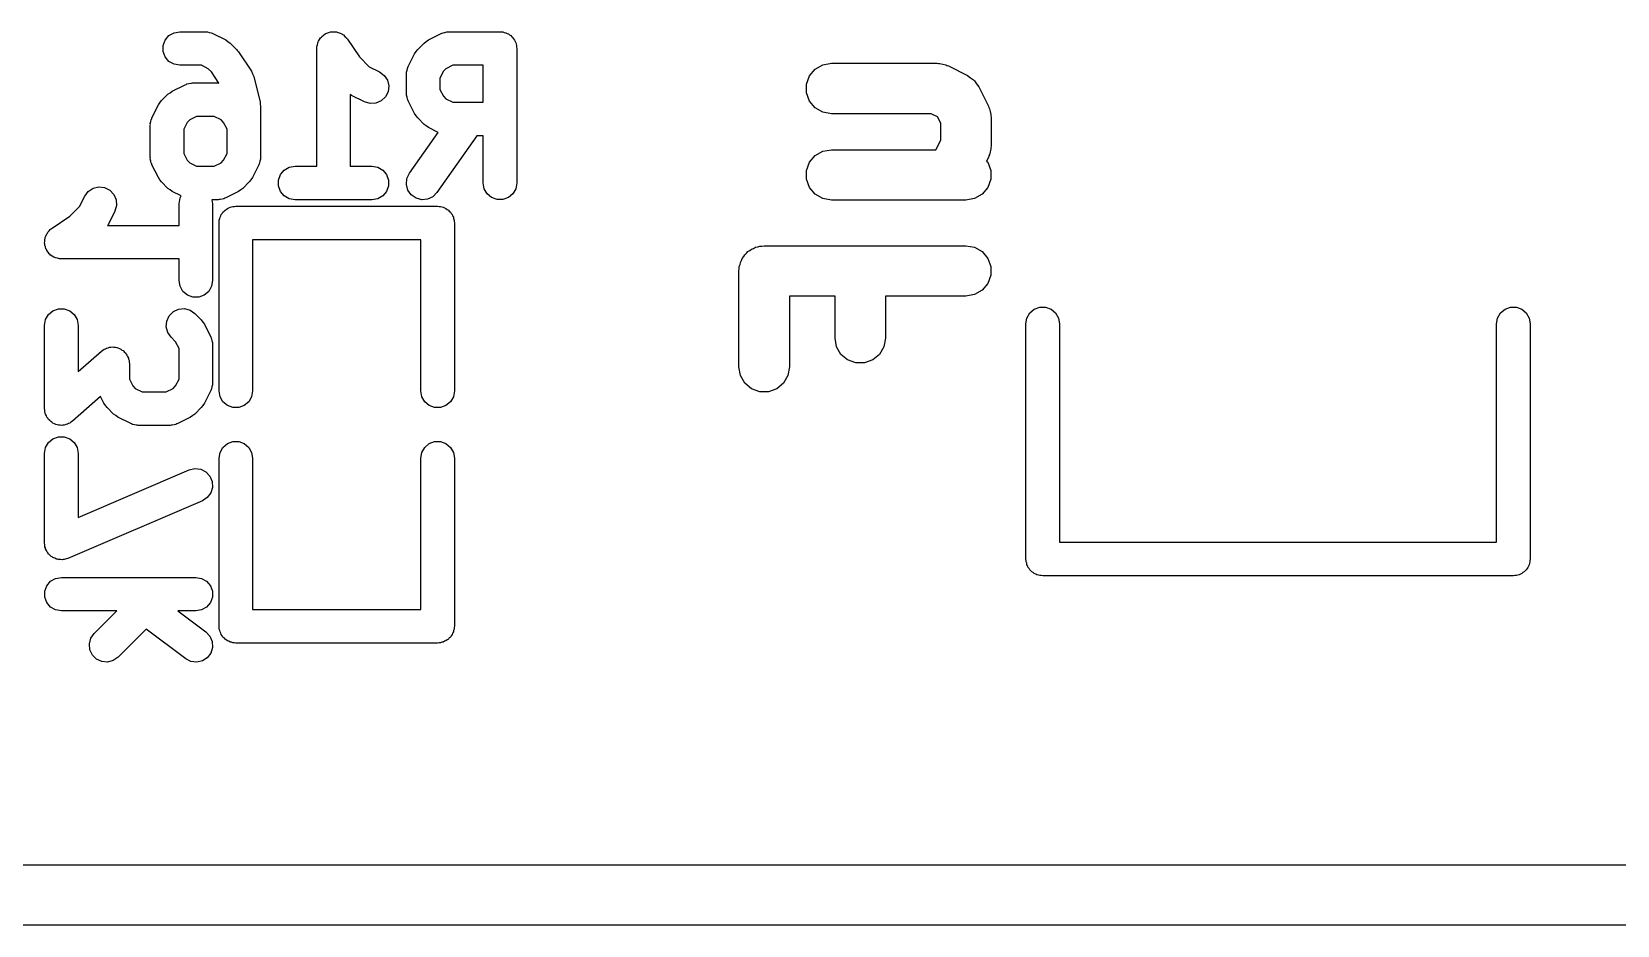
# Model space of a CAD drawing. Extents: x 25.3 to 49.5, y -85 to -25.3.
# Drawn here: x 37.5 to 43.49, y -84.95 to -81.57 of the extents above; entities that cross this region are included whole.
import ezdxf

# ---------------------------------------------------------------- set-up
doc = ezdxf.new("R2010")
doc.units = 0
doc.header["$MEASUREMENT"] = 0
doc.layers.add('BLACK', color=7, linetype='CONTINUOUS')

msp = doc.modelspace()

# ---------------------------------------------------------------- linework, layer by layer
at = {"layer": 'Black'}
for p, q in [((38.038, -81.5771), (38.0597, -81.5733)), ((38.0597, -81.5733), (38.1565, -81.5733)), ((38.1565, -81.5733), (38.1601, -81.5739)), ((38.1601, -81.5739), (38.1638, -81.5737)), ((38.1638, -81.5737), (38.1709, -81.5758)), ((38.1709, -81.5758), (38.1782, -81.5771)), ((38.6222, -81.5769), (38.6293, -81.5743)), ((38.6293, -81.5743), (38.6328, -81.5743)), ((38.6328, -81.5743), (38.6362, -81.5734)), ((38.6362, -81.5734), (38.6438, -81.5743)), ((38.6438, -81.5743), (38.6513, -81.5743)), ((38.6513, -81.5743), (38.6546, -81.5755)), ((38.6546, -81.5755), (38.6581, -81.5759)), ((38.6581, -81.5759), (38.6649, -81.5792)), ((39.054, -81.5771), (39.0613, -81.5758)), ((39.0613, -81.5758), (39.0685, -81.5737)), ((39.0685, -81.5737), (39.0721, -81.5739)), ((39.0721, -81.5739), (39.0757, -81.5733)), ((39.0757, -81.5733), (39.2693, -81.5733)), ((39.2693, -81.5733), (39.2747, -81.5743)), ((39.2747, -81.5743), (39.2803, -81.5743)), ((39.2803, -81.5743), (39.2855, -81.5762)), ((39.2855, -81.5762), (39.291, -81.5771)), ((37.9972, -81.6258), (38.0047, -81.6051)), ((37.9972, -81.6478), (37.9972, -81.6258)), ((38.0047, -81.6051), (38.0189, -81.5882)), ((38.0189, -81.5882), (38.038, -81.5771)), ((38.1782, -81.5771), (38.1814, -81.579)), ((38.1814, -81.579), (38.1849, -81.58)), ((38.1849, -81.58), (38.2333, -81.6042)), ((38.2333, -81.6042), (38.2414, -81.6103)), ((38.2414, -81.6103), (38.2498, -81.6161)), ((38.2498, -81.6161), (38.274, -81.6403)), ((38.5768, -81.6368), (38.5774, -81.6333)), ((38.5772, -81.6298), (38.5793, -81.6226)), ((38.5774, -81.6333), (38.5772, -81.6298)), ((38.5793, -81.6226), (38.5806, -81.6151)), ((38.5806, -81.6151), (38.5824, -81.612)), ((38.5824, -81.612), (38.5834, -81.6087)), ((38.5834, -81.6087), (38.5879, -81.6026)), ((38.5879, -81.6026), (38.5917, -81.596)), ((38.5917, -81.596), (38.5944, -81.5937)), ((38.5944, -81.5937), (38.5964, -81.5909)), ((38.5964, -81.5909), (38.6027, -81.5867)), ((38.6027, -81.5867), (38.6086, -81.5818)), ((38.6086, -81.5818), (38.6119, -81.5806)), ((38.6119, -81.5806), (38.6148, -81.5787)), ((38.6148, -81.5787), (38.6222, -81.5769)), ((38.6649, -81.5792), (38.6721, -81.5818)), ((38.6721, -81.5818), (38.6748, -81.5841)), ((38.6748, -81.5841), (38.6779, -81.5856)), ((38.6779, -81.5856), (38.6831, -81.5911)), ((38.6831, -81.5911), (38.6889, -81.596)), ((38.6889, -81.596), (38.6907, -81.599)), ((38.6907, -81.599), (38.6931, -81.6016)), ((38.6931, -81.6016), (38.738, -81.6689)), ((38.9583, -81.6403), (38.9825, -81.6161)), ((38.9825, -81.6161), (38.9908, -81.6103)), ((38.9908, -81.6103), (38.999, -81.6042)), ((38.999, -81.6042), (39.0473, -81.58)), ((39.0473, -81.58), (39.0508, -81.579)), ((39.0508, -81.579), (39.054, -81.5771)), ((39.291, -81.5771), (39.2958, -81.5799)), ((39.2958, -81.5799), (39.301, -81.5818)), ((39.301, -81.5818), (39.3053, -81.5854)), ((39.3053, -81.5854), (39.3101, -81.5882)), ((39.3101, -81.5882), (39.3136, -81.5924)), ((39.3136, -81.5924), (39.3179, -81.596)), ((39.3179, -81.596), (39.3207, -81.6008)), ((39.3207, -81.6008), (39.3243, -81.6051)), ((39.3243, -81.6051), (39.3262, -81.6103)), ((39.3262, -81.6103), (39.3289, -81.6151)), ((39.3289, -81.6151), (39.3299, -81.6206)), ((39.3299, -81.6206), (39.3318, -81.6258)), ((39.3318, -81.6258), (39.3318, -81.6313)), ((39.3318, -81.6313), (39.3328, -81.6368)), ((38.0047, -81.6686), (37.9972, -81.6478)), ((38.0189, -81.6855), (38.0047, -81.6686)), ((38.038, -81.6965), (38.0189, -81.6855)), ((38.274, -81.6403), (38.2776, -81.6454)), ((38.2776, -81.6454), (38.2819, -81.65)), ((38.2819, -81.65), (38.3303, -81.7225)), ((38.5768, -82.0813), (38.5768, -81.6368)), ((38.738, -81.6689), (38.7747, -81.7056)), ((38.9222, -81.7052), (38.9464, -81.6568)), ((38.9464, -81.6568), (38.9524, -81.6486)), ((38.9524, -81.6486), (38.9583, -81.6403)), ((39.3328, -81.6368), (39.3328, -82.1448)), ((40.4885, -81.6985), (40.5211, -81.6927)), ((40.5211, -81.6927), (40.9203, -81.6927)), ((40.9203, -81.6927), (40.9257, -81.6937)), ((40.9257, -81.6937), (40.9311, -81.6934)), ((40.9311, -81.6934), (40.9418, -81.6966)), ((38.0597, -81.7003), (38.038, -81.6965)), ((38.1415, -81.7003), (38.0597, -81.7003)), ((38.1673, -81.7132), (38.1415, -81.7003)), ((38.1797, -81.7256), (38.1673, -81.7132)), ((38.2075, -81.7673), (38.1797, -81.7256)), ((38.3303, -81.7225), (38.3347, -81.7326)), ((38.3347, -81.7326), (38.3391, -81.7424)), ((38.3391, -81.7424), (38.3632, -81.8391)), ((38.7747, -81.7056), (38.8138, -81.7252)), ((38.8138, -81.7252), (38.8316, -81.7383)), ((38.8316, -81.7383), (38.8437, -81.7567)), ((38.9155, -81.7336), (38.9161, -81.73)), ((38.9155, -81.8061), (38.9155, -81.7336)), ((38.9159, -81.7263), (38.918, -81.7192)), ((38.9161, -81.73), (38.9159, -81.7263)), ((38.918, -81.7192), (38.9193, -81.7119)), ((38.9193, -81.7119), (38.9211, -81.7087)), ((38.9211, -81.7087), (38.9222, -81.7052)), ((39.0553, -81.7228), (39.0425, -81.7486)), ((39.0425, -81.7486), (39.0425, -81.7912)), ((39.065, -81.7132), (39.0553, -81.7228)), ((39.0907, -81.7003), (39.065, -81.7132)), ((39.2058, -81.7003), (39.0907, -81.7003)), ((39.2058, -81.8394), (39.2058, -81.7003)), ((40.4273, -81.7715), (40.4386, -81.7404)), ((40.4386, -81.7404), (40.4599, -81.715)), ((40.4599, -81.715), (40.4885, -81.6985)), ((40.9418, -81.6966), (40.9528, -81.6985)), ((40.9528, -81.6985), (40.9576, -81.7012)), ((40.9576, -81.7012), (40.9629, -81.7028)), ((40.9629, -81.7028), (41.0354, -81.7391)), ((41.0354, -81.7391), (41.0467, -81.7474)), ((41.0467, -81.7474), (41.0583, -81.7551)), ((41.0583, -81.7551), (41.0599, -81.7572)), ((37.9906, -81.8338), (38.0148, -81.8096)), ((38.0148, -81.8096), (38.0231, -81.8038)), ((38.0231, -81.8038), (38.0313, -81.7977)), ((38.0313, -81.7977), (38.0797, -81.7735)), ((38.0797, -81.7735), (38.0832, -81.7725)), ((38.0832, -81.7725), (38.0864, -81.7707)), ((38.0864, -81.7707), (38.0937, -81.7694)), ((38.0937, -81.7694), (38.1009, -81.7672)), ((38.1009, -81.7672), (38.1045, -81.7675)), ((38.1045, -81.7675), (38.1081, -81.7668)), ((38.1081, -81.7668), (38.2049, -81.7668)), ((38.2049, -81.7668), (38.2075, -81.7673)), ((38.7087, -81.8146), (38.7038, -81.8109)), ((38.7038, -81.8109), (38.7038, -82.0813)), ((38.757, -81.8387), (38.7087, -81.8146)), ((38.8463, -81.8001), (38.8364, -81.8198)), ((38.8437, -81.7567), (38.8488, -81.7781)), ((38.8488, -81.7781), (38.8463, -81.8001)), ((38.9161, -81.8097), (38.9155, -81.8061)), ((38.9159, -81.8134), (38.9161, -81.8097)), ((38.918, -81.8205), (38.9159, -81.8134)), ((39.0425, -81.7912), (39.0553, -81.8169)), ((40.4273, -81.8045), (40.4273, -81.7715)), ((40.4386, -81.8356), (40.4273, -81.8045)), ((41.0599, -81.7572), (41.062, -81.7588)), ((41.062, -81.7588), (41.0697, -81.7705)), ((41.0697, -81.7705), (41.078, -81.7817)), ((41.078, -81.7817), (41.1143, -81.8543)), ((37.9546, -81.8987), (37.9787, -81.8503)), ((37.9787, -81.8503), (37.9848, -81.8421)), ((37.9848, -81.8421), (37.9906, -81.8338)), ((38.3632, -81.8391), (38.3638, -81.8469)), ((38.3638, -81.8469), (38.3651, -81.8545)), ((38.3651, -81.8545), (38.3651, -82.048)), ((38.7782, -81.845), (38.757, -81.8387)), ((38.8002, -81.8437), (38.7782, -81.845)), ((38.8204, -81.8349), (38.8002, -81.8437)), ((38.8364, -81.8198), (38.8204, -81.8349)), ((38.9193, -81.8279), (38.918, -81.8205)), ((38.9211, -81.831), (38.9193, -81.8279)), ((38.9222, -81.8345), (38.9211, -81.831)), ((38.9464, -81.8829), (38.9222, -81.8345)), ((39.0553, -81.8169), (39.065, -81.8265)), ((39.065, -81.8265), (39.0907, -81.8394)), ((39.0907, -81.8394), (39.2058, -81.8394)), ((40.4599, -81.861), (40.4386, -81.8356)), ((40.4885, -81.8775), (40.4599, -81.861)), ((41.1143, -81.8543), (41.1159, -81.8595)), ((41.1159, -81.8595), (41.1186, -81.8643)), ((41.1186, -81.8643), (41.1206, -81.8753)), ((41.1206, -81.8753), (41.1237, -81.886)), ((37.9479, -81.9271), (37.9485, -81.9235)), ((37.9479, -82.048), (37.9479, -81.9271)), ((37.9483, -81.9198), (37.9504, -81.9127)), ((37.9485, -81.9235), (37.9483, -81.9198)), ((37.9504, -81.9127), (37.9517, -81.9054)), ((37.9517, -81.9054), (37.9535, -81.9022)), ((37.9535, -81.9022), (37.9546, -81.8987)), ((38.0877, -81.9163), (38.0749, -81.9421)), ((38.0973, -81.9067), (38.0877, -81.9163)), ((38.1231, -81.8938), (38.0973, -81.9067)), ((38.1899, -81.8938), (38.1231, -81.8938)), ((38.2156, -81.9067), (38.1899, -81.8938)), ((38.2253, -81.9163), (38.2156, -81.9067)), ((38.2381, -81.9421), (38.2253, -81.9163)), ((38.9524, -81.8911), (38.9464, -81.8829)), ((38.9583, -81.8994), (38.9524, -81.8911)), ((38.9825, -81.9236), (38.9583, -81.8994)), ((38.9908, -81.9294), (38.9825, -81.9236)), ((38.999, -81.9355), (38.9908, -81.9294)), ((39.0353, -81.9537), (38.999, -81.9355)), ((40.5211, -81.8832), (40.4885, -81.8775)), ((40.8978, -81.8832), (40.5211, -81.8832)), ((40.9218, -81.8953), (40.8978, -81.8832)), ((40.9339, -81.9193), (40.9218, -81.8953)), ((40.9339, -81.9832), (40.9339, -81.9193)), ((41.1237, -81.886), (41.1234, -81.8915)), ((41.1234, -81.8915), (41.1244, -81.8969)), ((41.1244, -81.8969), (41.1244, -82.0057)), ((38.0749, -81.9421), (38.0749, -82.0331)), ((38.2381, -82.0331), (38.2381, -81.9421)), ((38.927, -82.1084), (39.0353, -81.9537)), ((39.1814, -81.9664), (39.031, -82.1812)), ((39.2058, -81.9664), (39.1814, -81.9664)), ((39.2058, -82.1448), (39.2058, -81.9664)), ((40.9158, -82.0193), (40.9339, -81.9832)), ((37.9485, -82.0517), (37.9479, -82.048)), ((37.9483, -82.0553), (37.9485, -82.0517)), ((37.9504, -82.0624), (37.9483, -82.0553)), ((38.0749, -82.0331), (38.0877, -82.0588)), ((38.2253, -82.0588), (38.2381, -82.0331)), ((38.3647, -82.0553), (38.3626, -82.0624)), ((38.3651, -82.048), (38.3645, -82.0517)), ((38.3645, -82.0517), (38.3647, -82.0553)), ((40.4386, -82.0669), (40.4599, -82.0416)), ((40.4599, -82.0416), (40.4885, -82.0251)), ((40.4885, -82.0251), (40.5211, -82.0193)), ((40.5211, -82.0193), (40.9158, -82.0193)), ((41.1143, -82.0483), (41.1075, -82.062)), ((41.1159, -82.043), (41.1143, -82.0483)), ((41.1186, -82.0383), (41.1159, -82.043)), ((41.1206, -82.0273), (41.1186, -82.0383)), ((41.1237, -82.0166), (41.1206, -82.0273)), ((41.1244, -82.0057), (41.1234, -82.0111)), ((41.1234, -82.0111), (41.1237, -82.0166)), ((37.9517, -82.0698), (37.9504, -82.0624)), ((37.9535, -82.0729), (37.9517, -82.0698)), ((37.9546, -82.0764), (37.9535, -82.0729)), ((37.9787, -82.1248), (37.9546, -82.0764)), ((38.0877, -82.0588), (38.0973, -82.0684)), ((38.0973, -82.0684), (38.1231, -82.0813)), ((38.1231, -82.0813), (38.1899, -82.0813)), ((38.1899, -82.0813), (38.2156, -82.0684)), ((38.2156, -82.0684), (38.2253, -82.0588)), ((38.3584, -82.0764), (38.3342, -82.1248)), ((38.3595, -82.0729), (38.3584, -82.0764)), ((38.3613, -82.0698), (38.3595, -82.0729)), ((38.3626, -82.0624), (38.3613, -82.0698)), ((38.4326, -82.1338), (38.4402, -82.1131)), ((38.4402, -82.1131), (38.4543, -82.0962)), ((38.4543, -82.0962), (38.4734, -82.0851)), ((38.4734, -82.0851), (38.4952, -82.0813)), ((38.4952, -82.0813), (38.5768, -82.0813)), ((38.7038, -82.0813), (38.7854, -82.0813)), ((38.7854, -82.0813), (38.8072, -82.0851)), ((38.8072, -82.0851), (38.8263, -82.0962)), ((38.8263, -82.0962), (38.8404, -82.1131)), ((38.8404, -82.1131), (38.848, -82.1338)), ((38.9176, -82.1284), (38.927, -82.1084)), ((40.4273, -82.098), (40.4386, -82.0669)), ((40.4273, -82.1311), (40.4273, -82.098)), ((41.1075, -82.062), (41.1116, -82.0669)), ((41.1116, -82.0669), (41.1229, -82.098)), ((41.1229, -82.098), (41.1229, -82.1311)), ((37.7137, -82.1773), (37.7321, -82.1652)), ((37.7321, -82.1652), (37.7535, -82.16)), ((37.7535, -82.16), (37.7755, -82.1626)), ((37.7755, -82.1626), (37.7952, -82.1724)), ((37.7952, -82.1724), (37.8103, -82.1884)), ((37.9848, -82.133), (37.9787, -82.1248)), ((37.9906, -82.1413), (37.9848, -82.133)), ((38.0148, -82.1655), (37.9906, -82.1413)), ((38.0231, -82.1713), (38.0148, -82.1655)), ((38.0313, -82.1774), (38.0231, -82.1713)), ((38.2898, -82.1714), (38.2817, -82.1774)), ((38.2982, -82.1655), (38.2898, -82.1714)), ((38.3223, -82.1413), (38.2982, -82.1655)), ((38.3282, -82.133), (38.3223, -82.1413)), ((38.3342, -82.1248), (38.3282, -82.133)), ((38.4326, -82.1558), (38.4326, -82.1338)), ((38.4402, -82.1766), (38.4326, -82.1558)), ((38.848, -82.1558), (38.8404, -82.1766)), ((38.848, -82.1338), (38.848, -82.1558)), ((38.9157, -82.1504), (38.9176, -82.1284)), ((38.9214, -82.1717), (38.9157, -82.1504)), ((38.9341, -82.1897), (38.9214, -82.1717)), ((39.2096, -82.1665), (39.2058, -82.1448)), ((39.2206, -82.1856), (39.2096, -82.1665)), ((39.3289, -82.1665), (39.3179, -82.1856)), ((39.3328, -82.1448), (39.3289, -82.1665)), ((40.4386, -82.1622), (40.4273, -82.1311)), ((40.4599, -82.1875), (40.4386, -82.1622)), ((41.1116, -82.1622), (41.0903, -82.1875)), ((41.1229, -82.1311), (41.1116, -82.1622)), ((37.6443, -82.2708), (37.681, -82.2342)), ((37.681, -82.2342), (37.7006, -82.195)), ((37.7006, -82.195), (37.7137, -82.1773)), ((37.8103, -82.1884), (37.8191, -82.2087)), ((37.8204, -82.2307), (37.8141, -82.2518)), ((37.8191, -82.2087), (37.8204, -82.2307)), ((38.0649, -82.1942), (38.0313, -82.1774)), ((38.0567, -82.2234), (38.0605, -82.2017)), ((38.0567, -82.3051), (38.0567, -82.2234)), ((38.0605, -82.2017), (38.0649, -82.1942)), ((38.2049, -82.2083), (38.181, -82.2083)), ((38.181, -82.2083), (38.1837, -82.2234)), ((38.1837, -82.2234), (38.1837, -82.5137)), ((38.2085, -82.2077), (38.2049, -82.2083)), ((38.2121, -82.2079), (38.2085, -82.2077)), ((38.2193, -82.2058), (38.2121, -82.2079)), ((38.2266, -82.2045), (38.2193, -82.2058)), ((38.2298, -82.2026), (38.2266, -82.2045)), ((38.2333, -82.2016), (38.2298, -82.2026)), ((38.2381, -82.1992), (38.2333, -82.2016)), ((38.2817, -82.1774), (38.2381, -82.1992)), ((38.2552, -82.2354), (38.2604, -82.2335)), ((38.2604, -82.2335), (38.2659, -82.2335)), ((38.2659, -82.2335), (38.2714, -82.2325)), ((38.2714, -82.2325), (39.0334, -82.2325)), ((38.4543, -82.1935), (38.4402, -82.1766)), ((38.4734, -82.2045), (38.4543, -82.1935)), ((38.4952, -82.2083), (38.4734, -82.2045)), ((38.7854, -82.2083), (38.4952, -82.2083)), ((38.8072, -82.2045), (38.7854, -82.2083)), ((38.8263, -82.1935), (38.8072, -82.2045)), ((38.8404, -82.1766), (38.8263, -82.1935)), ((38.9521, -82.2024), (38.9341, -82.1897)), ((38.9734, -82.2081), (38.9521, -82.2024)), ((38.9954, -82.2061), (38.9734, -82.2081)), ((39.0154, -82.1968), (38.9954, -82.2061)), ((39.031, -82.1812), (39.0154, -82.1968)), ((39.0334, -82.2325), (39.0389, -82.2335)), ((39.0389, -82.2335), (39.0444, -82.2335)), ((39.0444, -82.2335), (39.0496, -82.2354)), ((39.2375, -82.1998), (39.2206, -82.1856)), ((39.2582, -82.2073), (39.2375, -82.1998)), ((39.2803, -82.2073), (39.2582, -82.2073)), ((39.301, -82.1998), (39.2803, -82.2073)), ((39.3179, -82.1856), (39.301, -82.1998)), ((40.4885, -82.2041), (40.4599, -82.1875)), ((40.5211, -82.2098), (40.4885, -82.2041)), ((41.0291, -82.2098), (40.5211, -82.2098)), ((41.0617, -82.2041), (41.0291, -82.2098)), ((41.0903, -82.1875), (41.0617, -82.2041)), ((37.577, -82.3157), (37.6443, -82.2708)), ((37.8141, -82.2518), (37.79, -82.3002)), ((38.2079, -82.296), (38.2089, -82.2905)), ((38.2089, -82.285), (38.2108, -82.2797)), ((38.2089, -82.2905), (38.2089, -82.285)), ((38.2108, -82.2797), (38.2117, -82.2743)), ((38.2117, -82.2743), (38.2145, -82.2695)), ((38.2145, -82.2695), (38.2164, -82.2642)), ((38.2164, -82.2642), (38.22, -82.26)), ((38.22, -82.26), (38.2228, -82.2552)), ((38.2228, -82.2552), (38.227, -82.2516)), ((38.227, -82.2516), (38.2306, -82.2474)), ((38.2306, -82.2474), (38.2354, -82.2446)), ((38.2354, -82.2446), (38.2396, -82.241)), ((38.2396, -82.241), (38.2449, -82.2391)), ((38.2449, -82.2391), (38.2497, -82.2363)), ((38.2497, -82.2363), (38.2552, -82.2354)), ((39.0496, -82.2354), (39.0551, -82.2363)), ((39.0551, -82.2363), (39.0599, -82.2391)), ((39.0599, -82.2391), (39.0651, -82.241)), ((39.0651, -82.241), (39.0694, -82.2446)), ((39.0694, -82.2446), (39.0742, -82.2474)), ((39.0742, -82.2474), (39.0778, -82.2516)), ((39.0778, -82.2516), (39.082, -82.2552)), ((39.082, -82.2552), (39.0848, -82.26)), ((39.0848, -82.26), (39.0884, -82.2642)), ((39.0884, -82.2642), (39.0903, -82.2695)), ((39.0903, -82.2695), (39.0931, -82.2743)), ((39.0931, -82.2743), (39.094, -82.2797)), ((39.094, -82.2797), (39.0959, -82.285)), ((39.0959, -82.285), (39.0959, -82.2905)), ((39.0959, -82.2905), (39.0969, -82.296)), ((37.5497, -82.3575), (37.5509, -82.3542)), ((37.5509, -82.3542), (37.5513, -82.3507)), ((37.5513, -82.3507), (37.5546, -82.3439)), ((37.5546, -82.3439), (37.5572, -82.3368)), ((37.5572, -82.3368), (37.5595, -82.3341)), ((37.5595, -82.3341), (37.561, -82.331)), ((37.561, -82.331), (37.5665, -82.3257)), ((37.5665, -82.3257), (37.5714, -82.3199)), ((37.5714, -82.3199), (37.5744, -82.3182)), ((37.5744, -82.3182), (37.577, -82.3157)), ((37.79, -82.3002), (37.7863, -82.3051)), ((37.7863, -82.3051), (38.0567, -82.3051)), ((38.2079, -82.931), (38.2079, -82.296)), ((39.0969, -82.296), (39.0969, -82.931)), ((37.5488, -82.3727), (37.5497, -82.3651)), ((37.5497, -82.3761), (37.5488, -82.3727)), ((37.5497, -82.3651), (37.5497, -82.3575)), ((37.5497, -82.3796), (37.5497, -82.3761)), ((37.5523, -82.3867), (37.5497, -82.3796)), ((37.5541, -82.3941), (37.5523, -82.3867)), ((37.556, -82.397), (37.5541, -82.3941)), ((37.5572, -82.4003), (37.556, -82.397)), ((37.5621, -82.4061), (37.5572, -82.4003)), ((37.5663, -82.4124), (37.5621, -82.4061)), ((37.5691, -82.4145), (37.5663, -82.4124)), ((37.5714, -82.4172), (37.5691, -82.4145)), ((38.9699, -82.3595), (38.3349, -82.3595)), ((38.3349, -82.3595), (38.3349, -82.931)), ((38.9699, -82.931), (38.9699, -82.3595)), ((40.1941, -82.4162), (40.2005, -82.4108)), ((40.2005, -82.4108), (40.2059, -82.4045)), ((40.2059, -82.4045), (40.2131, -82.4003)), ((40.2131, -82.4003), (40.2195, -82.3949)), ((40.2195, -82.3949), (40.2273, -82.3921)), ((40.2273, -82.3921), (40.2345, -82.3879)), ((40.2345, -82.3879), (40.2427, -82.3865)), ((40.2427, -82.3865), (40.2506, -82.3836)), ((40.2506, -82.3836), (40.2589, -82.3836)), ((40.2589, -82.3836), (40.2671, -82.3822)), ((40.2671, -82.3822), (41.0291, -82.3822)), ((41.0291, -82.3822), (41.0617, -82.3879)), ((41.0617, -82.3879), (41.0903, -82.4045)), ((41.0903, -82.4045), (41.1116, -82.4298)), ((37.578, -82.421), (37.5714, -82.4172)), ((37.5841, -82.4255), (37.578, -82.421)), ((37.5874, -82.4265), (37.5841, -82.4255)), ((37.5905, -82.4282), (37.5874, -82.4265)), ((37.598, -82.4296), (37.5905, -82.4282)), ((37.6052, -82.4317), (37.598, -82.4296)), ((37.6087, -82.4315), (37.6052, -82.4317)), ((37.6122, -82.4321), (37.6087, -82.4315)), ((38.0567, -82.4321), (37.6122, -82.4321)), ((38.0567, -82.5137), (38.0567, -82.4321)), ((40.1719, -82.4774), (40.1733, -82.4692)), ((40.1733, -82.4609), (40.1762, -82.4531)), ((40.1733, -82.4692), (40.1733, -82.4609)), ((40.1762, -82.4531), (40.1776, -82.4449)), ((40.1776, -82.4449), (40.1818, -82.4376)), ((40.1818, -82.4376), (40.1846, -82.4298)), ((40.1846, -82.4298), (40.19, -82.4234)), ((40.19, -82.4234), (40.1941, -82.4162)), ((41.1116, -82.4298), (41.1229, -82.4609)), ((41.1229, -82.4609), (41.1229, -82.494)), ((38.0605, -82.5354), (38.0567, -82.5137)), ((38.1837, -82.5137), (38.1799, -82.5354)), ((40.1719, -82.8403), (40.1719, -82.4774)), ((41.1116, -82.5251), (41.0903, -82.5504)), ((41.1229, -82.494), (41.1116, -82.5251)), ((38.0716, -82.5545), (38.0605, -82.5354)), ((38.0885, -82.5687), (38.0716, -82.5545)), ((38.1092, -82.5762), (38.0885, -82.5687)), ((38.1312, -82.5762), (38.1092, -82.5762)), ((38.152, -82.5687), (38.1312, -82.5762)), ((38.1689, -82.5545), (38.152, -82.5687)), ((38.1799, -82.5354), (38.1689, -82.5545)), ((40.5347, -82.5727), (40.3624, -82.5727)), ((40.3624, -82.5727), (40.3624, -82.8403)), ((40.5347, -82.7314), (40.5347, -82.5727)), ((41.0291, -82.5727), (40.7252, -82.5727)), ((40.7252, -82.5727), (40.7252, -82.7314)), ((41.0617, -82.5669), (41.0291, -82.5727)), ((41.0903, -82.5504), (41.0617, -82.5669)), ((37.5525, -82.6613), (37.5636, -82.6422)), ((37.5636, -82.6422), (37.5805, -82.6281)), ((37.5805, -82.6281), (37.6012, -82.6205)), ((37.6012, -82.6205), (37.6232, -82.6205)), ((37.6232, -82.6205), (37.644, -82.6281)), ((37.644, -82.6281), (37.6609, -82.6422)), ((37.6609, -82.6422), (37.6719, -82.6613)), ((38.0105, -82.6666), (38.0198, -82.6466)), ((38.0198, -82.6466), (38.0354, -82.631)), ((38.0354, -82.631), (38.0554, -82.6217)), ((38.0554, -82.6217), (38.0774, -82.6198)), ((38.0774, -82.6198), (38.0987, -82.6255)), ((38.0987, -82.6255), (38.1167, -82.6381)), ((38.1167, -82.6381), (38.1409, -82.6623)), ((41.2597, -82.6553), (41.2708, -82.6362)), ((41.2708, -82.6362), (41.2876, -82.622)), ((41.2876, -82.622), (41.3084, -82.6145)), ((41.3084, -82.6145), (41.3304, -82.6145)), ((41.3304, -82.6145), (41.3511, -82.622)), ((41.3511, -82.622), (41.368, -82.6362)), ((41.368, -82.6362), (41.3791, -82.6553)), ((43.0377, -82.6553), (43.0488, -82.6362)), ((43.0488, -82.6362), (43.0656, -82.622)), ((43.0656, -82.622), (43.0864, -82.6145)), ((43.0864, -82.6145), (43.1084, -82.6145)), ((43.1084, -82.6145), (43.1291, -82.622)), ((43.1291, -82.622), (43.146, -82.6362)), ((43.146, -82.6362), (43.1571, -82.6553)), ((37.5487, -82.683), (37.5525, -82.6613)), ((37.5487, -82.9975), (37.5487, -82.683)), ((37.6719, -82.6613), (37.6757, -82.683)), ((37.6757, -82.683), (37.6757, -82.8576)), ((38.0086, -82.6886), (38.0105, -82.6666)), ((38.0143, -82.7099), (38.0086, -82.6886)), ((38.0269, -82.7279), (38.0143, -82.7099)), ((38.1409, -82.6623), (38.1468, -82.6707)), ((38.1468, -82.6707), (38.1528, -82.6788)), ((38.1528, -82.6788), (38.177, -82.7272)), ((41.2559, -82.677), (41.2597, -82.6553)), ((41.2559, -83.566), (41.2559, -82.677)), ((41.3791, -82.6553), (41.3829, -82.677)), ((41.3829, -82.677), (41.3829, -83.5025)), ((43.0339, -82.677), (43.0377, -82.6553)), ((43.0339, -83.5025), (43.0339, -82.677)), ((43.1571, -82.6553), (43.1609, -82.677)), ((43.1609, -82.677), (43.1609, -83.566)), ((37.7692, -82.7772), (37.774, -82.7732)), ((37.774, -82.7732), (37.7786, -82.7715)), ((37.7786, -82.7715), (37.7828, -82.769)), ((37.7828, -82.769), (37.7889, -82.7678)), ((37.7889, -82.7678), (37.7947, -82.7657)), ((37.7947, -82.7657), (37.7996, -82.7657)), ((37.7996, -82.7657), (37.8044, -82.7647)), ((37.8044, -82.7647), (37.8106, -82.7657)), ((37.8106, -82.7657), (37.8168, -82.7657)), ((37.8168, -82.7657), (37.8214, -82.7673)), ((37.8214, -82.7673), (37.8262, -82.7681)), ((37.8262, -82.7681), (37.8316, -82.7711)), ((37.8316, -82.7711), (37.8375, -82.7732)), ((37.8375, -82.7732), (37.8412, -82.7763)), ((38.0438, -82.7449), (38.0269, -82.7279)), ((38.0567, -82.7706), (38.0438, -82.7449)), ((38.0567, -82.8858), (38.0567, -82.7706)), ((38.177, -82.7272), (38.178, -82.7307)), ((38.178, -82.7307), (38.1799, -82.7339)), ((38.1799, -82.7339), (38.1812, -82.7412)), ((38.1812, -82.7412), (38.1833, -82.7484)), ((38.1833, -82.7484), (38.1831, -82.752)), ((38.1831, -82.752), (38.1837, -82.7556)), ((38.1837, -82.7556), (38.1837, -82.9008)), ((40.5405, -82.764), (40.5347, -82.7314)), ((40.557, -82.7927), (40.5405, -82.764)), ((40.7195, -82.764), (40.7029, -82.7927)), ((40.7252, -82.7314), (40.7195, -82.764)), ((37.6757, -82.8576), (37.7639, -82.7804)), ((37.7639, -82.7804), (37.7692, -82.7772)), ((37.8412, -82.7763), (37.8455, -82.7787)), ((37.8455, -82.7787), (37.8496, -82.7834)), ((37.8496, -82.7834), (37.8544, -82.7874)), ((37.8544, -82.7874), (37.8568, -82.7916)), ((37.8568, -82.7916), (37.8601, -82.7953)), ((37.8601, -82.7953), (37.8623, -82.8011)), ((37.8623, -82.8011), (37.8654, -82.8065)), ((37.8654, -82.8065), (37.8663, -82.8113)), ((37.8663, -82.8113), (37.868, -82.8159)), ((37.868, -82.8159), (37.8682, -82.8221)), ((37.8682, -82.8221), (37.8692, -82.8282)), ((37.8692, -82.8282), (37.8692, -82.8858)), ((40.5823, -82.8139), (40.557, -82.7927)), ((40.6134, -82.8252), (40.5823, -82.8139)), ((40.6465, -82.8252), (40.6134, -82.8252)), ((40.6776, -82.8139), (40.6465, -82.8252)), ((40.7029, -82.7927), (40.6776, -82.8139)), ((37.8692, -82.8858), (37.8821, -82.9115)), ((38.0438, -82.9115), (38.0567, -82.8858)), ((40.1776, -82.8729), (40.1719, -82.8403)), ((40.1941, -82.9015), (40.1776, -82.8729)), ((40.3566, -82.8729), (40.3401, -82.9015)), ((40.3624, -82.8403), (40.3566, -82.8729)), ((37.7605, -82.9522), (37.654, -83.0453)), ((37.7731, -82.9775), (37.7605, -82.9522)), ((37.8821, -82.9115), (37.8917, -82.9211)), ((37.8917, -82.9211), (37.9175, -82.934)), ((37.9175, -82.934), (38.0085, -82.934)), ((38.0085, -82.934), (38.0342, -82.9211)), ((38.0342, -82.9211), (38.0438, -82.9115)), ((38.177, -82.9292), (38.1528, -82.9775)), ((38.178, -82.9256), (38.177, -82.9292)), ((38.1799, -82.9225), (38.178, -82.9256)), ((38.1812, -82.9152), (38.1799, -82.9225)), ((38.1833, -82.908), (38.1812, -82.9152)), ((38.1837, -82.9008), (38.1831, -82.9044)), ((38.1831, -82.9044), (38.1833, -82.908)), ((38.2117, -82.9527), (38.2079, -82.931)), ((38.2228, -82.9718), (38.2117, -82.9527)), ((38.3311, -82.9527), (38.32, -82.9718)), ((38.3349, -82.931), (38.3311, -82.9527)), ((38.9737, -82.9527), (38.9699, -82.931)), ((38.9848, -82.9718), (38.9737, -82.9527)), ((39.0931, -82.9527), (39.082, -82.9718)), ((39.0969, -82.931), (39.0931, -82.9527)), ((40.2195, -82.9228), (40.1941, -82.9015)), ((40.2506, -82.9341), (40.2195, -82.9228)), ((40.2837, -82.9341), (40.2506, -82.9341)), ((40.3147, -82.9228), (40.2837, -82.9341)), ((40.3401, -82.9015), (40.3147, -82.9228)), ((37.5498, -83.0036), (37.5487, -82.9975)), ((37.5499, -83.0098), (37.5498, -83.0036)), ((37.5517, -83.0144), (37.5499, -83.0098)), ((37.7792, -82.9857), (37.7731, -82.9775)), ((37.785, -82.994), (37.7792, -82.9857)), ((37.8092, -83.0182), (37.785, -82.994)), ((38.1409, -82.994), (38.1167, -83.0182)), ((38.1467, -82.9857), (38.1409, -82.994)), ((38.1528, -82.9775), (38.1467, -82.9857)), ((38.2396, -82.986), (38.2228, -82.9718)), ((38.2604, -82.9935), (38.2396, -82.986)), ((38.2824, -82.9935), (38.2604, -82.9935)), ((38.3031, -82.986), (38.2824, -82.9935)), ((38.32, -82.9718), (38.3031, -82.986)), ((39.0016, -82.986), (38.9848, -82.9718)), ((39.0224, -82.9935), (39.0016, -82.986)), ((39.0444, -82.9935), (39.0224, -82.9935)), ((39.0651, -82.986), (39.0444, -82.9935)), ((39.082, -82.9718), (39.0651, -82.986)), ((37.5525, -83.0192), (37.5517, -83.0144)), ((37.5556, -83.0246), (37.5525, -83.0192)), ((37.5579, -83.0304), (37.5556, -83.0246)), ((37.5611, -83.0341), (37.5579, -83.0304)), ((37.5636, -83.0383), (37.5611, -83.0341)), ((37.5683, -83.0423), (37.5636, -83.0383)), ((37.5724, -83.047), (37.5683, -83.0423)), ((37.5767, -83.0494), (37.5724, -83.047)), ((37.5805, -83.0525), (37.5767, -83.0494)), ((37.5863, -83.0546), (37.5805, -83.0525)), ((37.5917, -83.0576), (37.5863, -83.0546)), ((37.5966, -83.0584), (37.5917, -83.0576)), ((37.6012, -83.0601), (37.5966, -83.0584)), ((37.6074, -83.0601), (37.6012, -83.0601)), ((37.6135, -83.061), (37.6074, -83.0601)), ((37.6183, -83.0601), (37.6135, -83.061)), ((37.6232, -83.0601), (37.6183, -83.0601)), ((37.6291, -83.0579), (37.6232, -83.0601)), ((37.6352, -83.0567), (37.6291, -83.0579)), ((37.6394, -83.0542), (37.6352, -83.0567)), ((37.644, -83.0525), (37.6394, -83.0542)), ((37.6487, -83.0485), (37.644, -83.0525)), ((37.654, -83.0453), (37.6487, -83.0485)), ((37.8175, -83.0241), (37.8092, -83.0182)), ((37.8257, -83.0301), (37.8175, -83.0241)), ((37.8741, -83.0543), (37.8257, -83.0301)), ((37.8776, -83.0554), (37.8741, -83.0543)), ((37.8808, -83.0572), (37.8776, -83.0554)), ((37.8881, -83.0585), (37.8808, -83.0572)), ((37.8952, -83.0606), (37.8881, -83.0585)), ((37.8989, -83.0604), (37.8952, -83.0606)), ((37.9025, -83.061), (37.8989, -83.0604)), ((38.0234, -83.061), (37.9025, -83.061)), ((38.0271, -83.0604), (38.0234, -83.061)), ((38.0307, -83.0606), (38.0271, -83.0604)), ((38.0378, -83.0585), (38.0307, -83.0606)), ((38.0452, -83.0572), (38.0378, -83.0585)), ((38.0483, -83.0554), (38.0452, -83.0572)), ((38.0518, -83.0543), (38.0483, -83.0554)), ((38.1002, -83.0301), (38.0518, -83.0543)), ((38.1084, -83.0241), (38.1002, -83.0301)), ((38.1167, -83.0182), (38.1084, -83.0241)), ((37.5525, -83.1451), (37.5636, -83.126)), ((37.5636, -83.126), (37.5805, -83.1119)), ((37.5805, -83.1119), (37.6012, -83.1043)), ((37.6012, -83.1043), (37.6232, -83.1043)), ((37.6232, -83.1043), (37.644, -83.1119)), ((37.644, -83.1119), (37.6609, -83.126)), ((37.6609, -83.126), (37.6719, -83.1451)), ((38.2228, -83.1442), (38.2396, -83.13)), ((38.2396, -83.13), (38.2604, -83.1225)), ((38.2604, -83.1225), (38.2824, -83.1225)), ((38.2824, -83.1225), (38.3031, -83.13)), ((38.3031, -83.13), (38.32, -83.1442)), ((38.9848, -83.1442), (39.0016, -83.13)), ((39.0016, -83.13), (39.0224, -83.1225)), ((39.0224, -83.1225), (39.0444, -83.1225)), ((39.0444, -83.1225), (39.0651, -83.13)), ((39.0651, -83.13), (39.082, -83.1442)), ((37.5487, -83.1669), (37.5525, -83.1451)), ((37.5487, -83.5055), (37.5487, -83.1669)), ((37.6719, -83.1451), (37.6757, -83.1669)), ((37.6757, -83.1669), (37.6757, -83.4092)), ((38.2079, -83.185), (38.2117, -83.1633)), ((38.2079, -83.82), (38.2079, -83.185)), ((38.2117, -83.1633), (38.2228, -83.1442)), ((38.32, -83.1442), (38.3311, -83.1633)), ((38.3311, -83.1633), (38.3349, -83.185)), ((38.3349, -83.185), (38.3349, -83.7565)), ((38.9699, -83.185), (38.9737, -83.1633)), ((38.9699, -83.7565), (38.9699, -83.185)), ((38.9737, -83.1633), (38.9848, -83.1442)), ((39.082, -83.1442), (39.0931, -83.1633)), ((39.0931, -83.1633), (39.0969, -83.185)), ((39.0969, -83.185), (39.0969, -83.82)), ((37.6757, -83.4092), (38.0952, -83.2294)), ((38.0952, -83.2294), (38.1167, -83.2244)), ((38.1167, -83.2244), (38.1386, -83.227)), ((38.1386, -83.227), (38.1582, -83.237)), ((38.1582, -83.237), (38.1733, -83.253)), ((38.1733, -83.253), (38.182, -83.2733)), ((38.1833, -83.2953), (38.1769, -83.3164)), ((38.182, -83.2733), (38.1833, -83.2953)), ((38.1452, -83.3462), (37.6372, -83.5639)), ((38.1637, -83.3341), (38.1452, -83.3462)), ((38.1769, -83.3164), (38.1637, -83.3341)), ((37.55, -83.5127), (37.5487, -83.5055)), ((37.5504, -83.52), (37.55, -83.5127)), ((37.5519, -83.5235), (37.5504, -83.52)), ((37.5525, -83.5272), (37.5519, -83.5235)), ((37.5562, -83.5336), (37.5525, -83.5272)), ((37.5591, -83.5403), (37.5562, -83.5336)), ((37.5617, -83.5431), (37.5591, -83.5403)), ((37.5636, -83.5463), (37.5617, -83.5431)), ((37.5692, -83.551), (37.5636, -83.5463)), ((37.5742, -83.5564), (37.5692, -83.551)), ((41.3829, -83.5025), (43.0339, -83.5025)), ((37.5776, -83.5581), (37.5742, -83.5564)), ((37.5805, -83.5605), (37.5776, -83.5581)), ((37.5873, -83.563), (37.5805, -83.5605)), ((37.5939, -83.5663), (37.5873, -83.563)), ((37.5976, -83.5668), (37.5939, -83.5663)), ((37.6012, -83.5681), (37.5976, -83.5668)), ((37.6085, -83.5681), (37.6012, -83.5681)), ((37.6158, -83.5689), (37.6085, -83.5681)), ((37.6194, -83.5681), (37.6158, -83.5689)), ((37.6232, -83.5681), (37.6194, -83.5681)), ((37.6301, -83.5656), (37.6232, -83.5681)), ((37.6372, -83.5639), (37.6301, -83.5656)), ((41.2569, -83.5715), (41.2559, -83.566)), ((41.2569, -83.577), (41.2569, -83.5715)), ((41.2588, -83.5822), (41.2569, -83.577)), ((41.2597, -83.5877), (41.2588, -83.5822)), ((41.2625, -83.5925), (41.2597, -83.5877)), ((41.2644, -83.5977), (41.2625, -83.5925)), ((41.268, -83.602), (41.2644, -83.5977)), ((41.2708, -83.6068), (41.268, -83.602)), ((41.275, -83.6104), (41.2708, -83.6068)), ((41.2786, -83.6146), (41.275, -83.6104)), ((43.1418, -83.6104), (43.1382, -83.6146)), ((43.146, -83.6068), (43.1418, -83.6104)), ((43.1488, -83.602), (43.146, -83.6068)), ((43.1524, -83.5977), (43.1488, -83.602)), ((43.1543, -83.5925), (43.1524, -83.5977)), ((43.1571, -83.5877), (43.1543, -83.5925)), ((43.158, -83.5822), (43.1571, -83.5877)), ((43.1599, -83.577), (43.158, -83.5822)), ((43.1609, -83.566), (43.1599, -83.5715)), ((43.1599, -83.5715), (43.1599, -83.577)), ((37.5497, -83.688), (37.5572, -83.6673)), ((37.5572, -83.6673), (37.5714, -83.6504)), ((37.5714, -83.6504), (37.5905, -83.6394)), ((37.5905, -83.6394), (37.6122, -83.6355)), ((37.6122, -83.6355), (38.1202, -83.6355)), ((38.1202, -83.6355), (38.1419, -83.6394)), ((38.1419, -83.6394), (38.161, -83.6504)), ((38.161, -83.6504), (38.1752, -83.6673)), ((38.1752, -83.6673), (38.1827, -83.688)), ((41.2834, -83.6174), (41.2786, -83.6146)), ((41.2876, -83.621), (41.2834, -83.6174)), ((41.2929, -83.6229), (41.2876, -83.621)), ((41.2977, -83.6257), (41.2929, -83.6229)), ((41.3031, -83.6266), (41.2977, -83.6257)), ((41.3084, -83.6285), (41.3031, -83.6266)), ((41.3139, -83.6285), (41.3084, -83.6285)), ((41.3194, -83.6295), (41.3139, -83.6285)), ((43.0974, -83.6295), (41.3194, -83.6295)), ((43.1029, -83.6285), (43.0974, -83.6295)), ((43.1084, -83.6285), (43.1029, -83.6285)), ((43.1136, -83.6266), (43.1084, -83.6285)), ((43.1191, -83.6257), (43.1136, -83.6266)), ((43.1239, -83.6229), (43.1191, -83.6257)), ((43.1291, -83.621), (43.1239, -83.6229)), ((43.1334, -83.6174), (43.1291, -83.621)), ((43.1382, -83.6146), (43.1334, -83.6174)), ((37.5497, -83.7101), (37.5497, -83.688)), ((37.5572, -83.7308), (37.5497, -83.7101)), ((37.5714, -83.7477), (37.5572, -83.7308)), ((38.1752, -83.7308), (38.161, -83.7477)), ((38.1827, -83.7101), (38.1752, -83.7308)), ((38.1827, -83.688), (38.1827, -83.7101)), ((37.5905, -83.7587), (37.5714, -83.7477)), ((37.6122, -83.7625), (37.5905, -83.7587)), ((37.8218, -83.7625), (37.6122, -83.7625)), ((37.7366, -83.8477), (37.8218, -83.7625)), ((38.1202, -83.7625), (38.0527, -83.7625)), ((38.0527, -83.7625), (38.1583, -83.8418)), ((38.1419, -83.7587), (38.1202, -83.7625)), ((38.161, -83.7477), (38.1419, -83.7587)), ((38.3349, -83.7565), (38.9699, -83.7565)), ((37.724, -83.8657), (37.7366, -83.8477)), ((37.9326, -83.8313), (37.8264, -83.9375)), ((38.0821, -83.9434), (37.9326, -83.8313)), ((38.1583, -83.8418), (38.1734, -83.8579)), ((38.2089, -83.8255), (38.2079, -83.82)), ((38.2089, -83.831), (38.2089, -83.8255)), ((38.2108, -83.8362), (38.2089, -83.831)), ((38.2117, -83.8417), (38.2108, -83.8362)), ((38.2145, -83.8465), (38.2117, -83.8417)), ((38.2164, -83.8517), (38.2145, -83.8465)), ((38.22, -83.856), (38.2164, -83.8517)), ((39.0884, -83.8517), (39.0848, -83.856)), ((39.0903, -83.8465), (39.0884, -83.8517)), ((39.0931, -83.8417), (39.0903, -83.8465)), ((39.094, -83.8362), (39.0931, -83.8417)), ((39.0959, -83.831), (39.094, -83.8362)), ((39.0969, -83.82), (39.0959, -83.8255)), ((39.0959, -83.8255), (39.0959, -83.831)), ((37.7183, -83.887), (37.724, -83.8657)), ((37.7202, -83.909), (37.7183, -83.887)), ((37.7295, -83.929), (37.7202, -83.909)), ((38.1734, -83.8579), (38.182, -83.8781)), ((38.1833, -83.9002), (38.1769, -83.9213)), ((38.182, -83.8781), (38.1833, -83.9002)), ((38.2228, -83.8608), (38.22, -83.856)), ((38.227, -83.8644), (38.2228, -83.8608)), ((38.2306, -83.8686), (38.227, -83.8644)), ((38.2354, -83.8714), (38.2306, -83.8686)), ((38.2396, -83.875), (38.2354, -83.8714)), ((38.2449, -83.8769), (38.2396, -83.875)), ((38.2497, -83.8797), (38.2449, -83.8769)), ((38.2552, -83.8806), (38.2497, -83.8797)), ((38.2604, -83.8825), (38.2552, -83.8806)), ((38.2659, -83.8825), (38.2604, -83.8825)), ((38.2714, -83.8835), (38.2659, -83.8825)), ((39.0334, -83.8835), (38.2714, -83.8835)), ((39.0389, -83.8825), (39.0334, -83.8835)), ((39.0444, -83.8825), (39.0389, -83.8825)), ((39.0496, -83.8806), (39.0444, -83.8825)), ((39.0551, -83.8797), (39.0496, -83.8806)), ((39.0599, -83.8769), (39.0551, -83.8797)), ((39.0651, -83.875), (39.0599, -83.8769)), ((39.0694, -83.8714), (39.0651, -83.875)), ((39.0742, -83.8686), (39.0694, -83.8714)), ((39.0778, -83.8644), (39.0742, -83.8686)), ((39.082, -83.8608), (39.0778, -83.8644)), ((39.0848, -83.856), (39.082, -83.8608)), ((37.7451, -83.9446), (37.7295, -83.929)), ((37.7651, -83.9539), (37.7451, -83.9446)), ((37.7871, -83.9558), (37.7651, -83.9539)), ((37.8084, -83.9501), (37.7871, -83.9558)), ((37.8264, -83.9375), (37.8084, -83.9501)), ((38.1018, -83.9533), (38.0821, -83.9434)), ((38.1237, -83.956), (38.1018, -83.9533)), ((38.1452, -83.951), (38.1237, -83.956)), ((38.1636, -83.9389), (38.1452, -83.951)), ((38.1769, -83.9213), (38.1636, -83.9389)), ((25.5143, -84.7217), (49.2506, -84.7217)), ((49.3649, -84.9503), (25.4, -84.9503))]:
    msp.add_line(p, q, dxfattribs=at)

doc.saveas('drawing.dxf')
